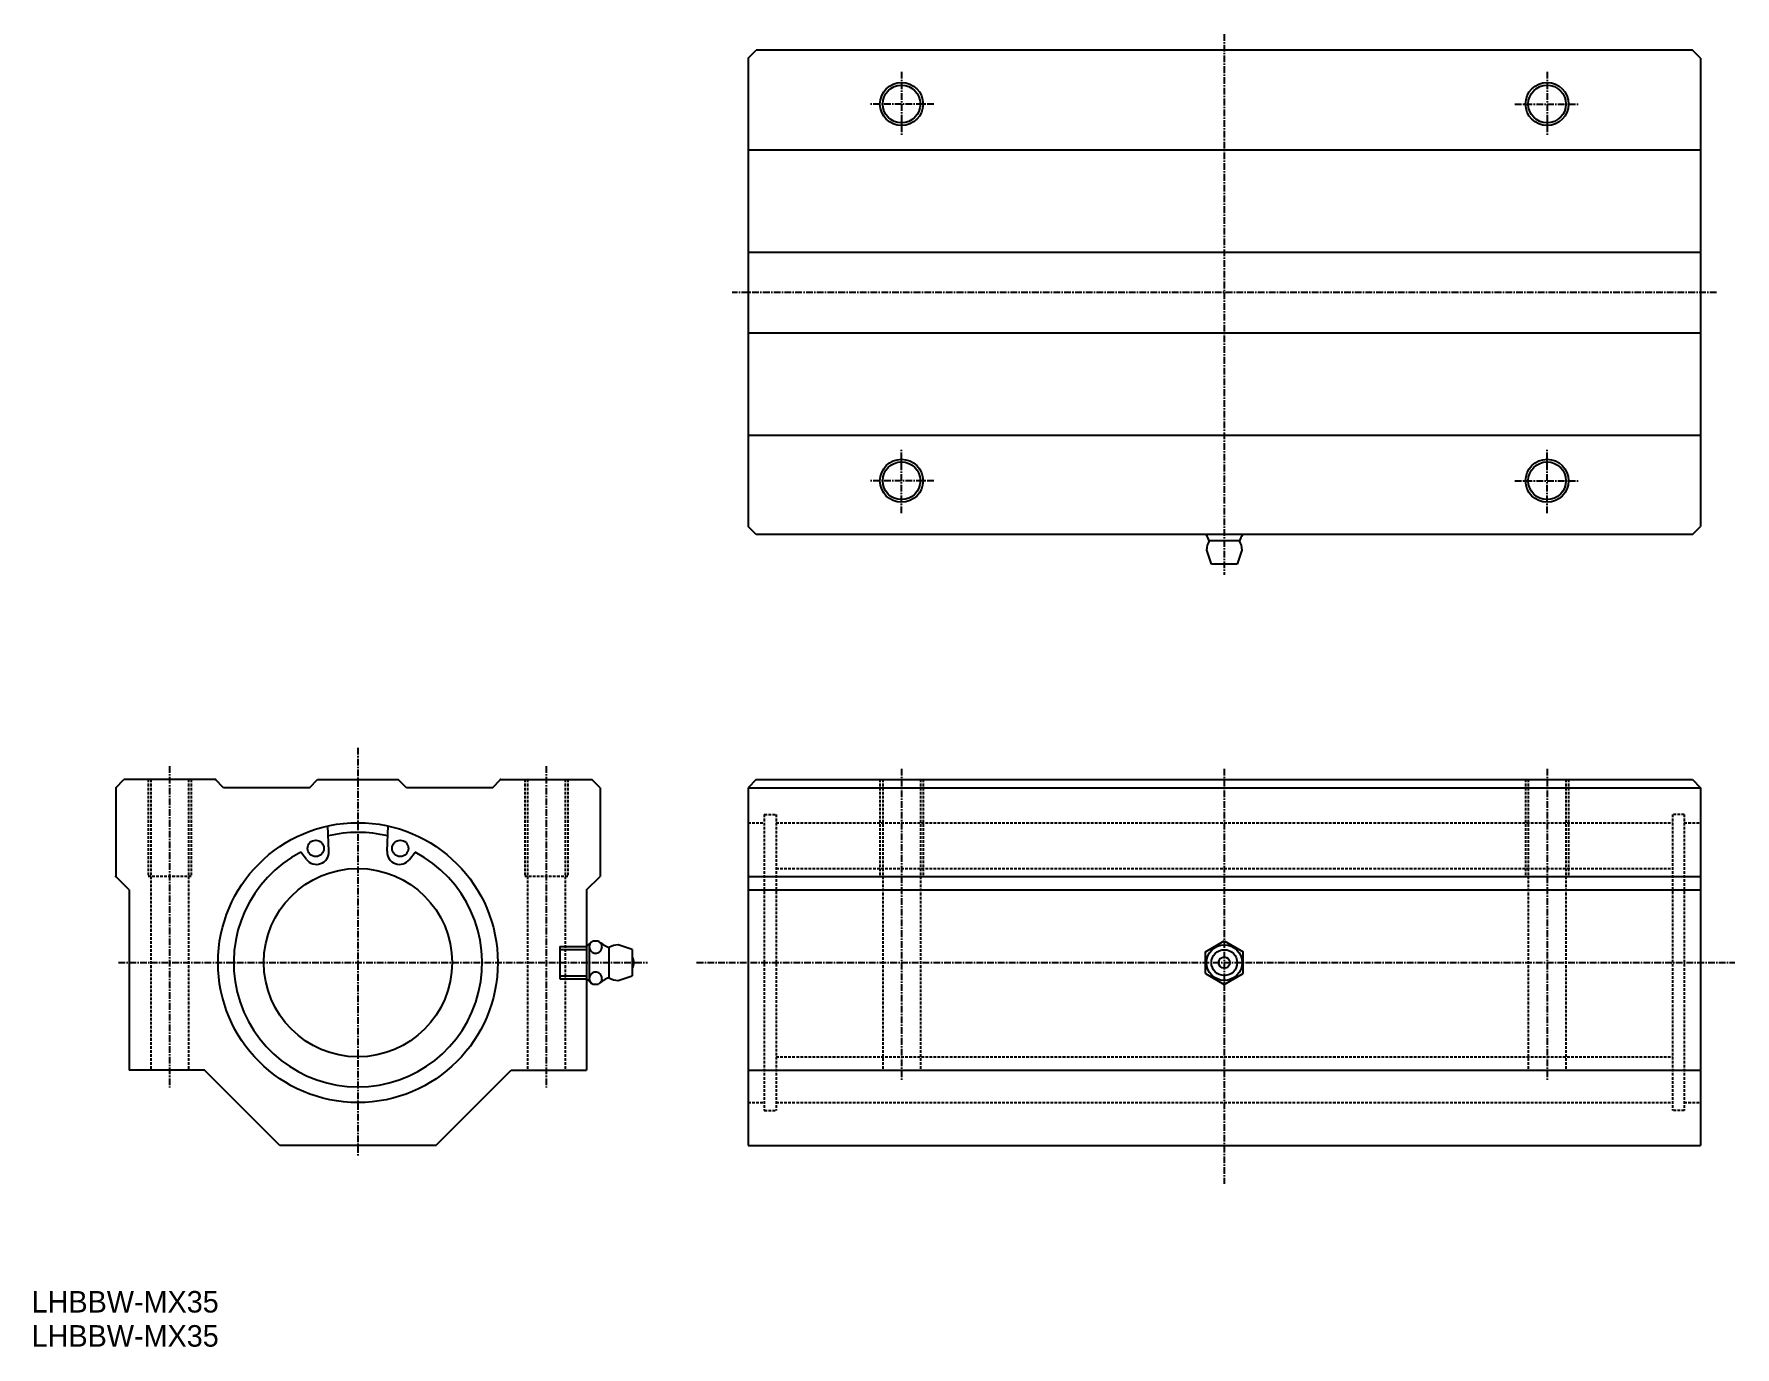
# Model space of a CAD drawing. Extents: x 1193 to 1509, y 133 to 377.
import ezdxf

# ---------------------------------------------------------------- set-up
doc = ezdxf.new("R2010")
doc.units = 0
doc.linetypes.add('CENTER', pattern=[2, 1.25, -0.25, 0.25, -0.25])
doc.linetypes.add('DASHED', pattern=[0.75, 0.5, -0.25])
doc.layers.get('0').update_dxf_attribs({"linetype": 'CONTINUOUS'})
doc.layers.add('CENTER', color=1, linetype='CENTER')

msp = doc.modelspace()

# ---------------------------------------------------------------- linework, layer by layer
at = {"color": 7, "linetype": 'CONTINUOUS'}
for p, q in [((1325.25, 372.65), (1326.75, 374.15)), ((1500.75, 374.15), (1326.75, 374.15)), ((1502.25, 372.65), (1500.75, 374.15)), ((1325.25, 372.65), (1325.25, 285.65)), ((1502.25, 372.65), (1502.25, 285.65)), ((1325.25, 355.65), (1502.25, 355.65)), ((1325.25, 336.65), (1502.25, 336.65)), ((1325.25, 321.65), (1502.25, 321.65)), ((1325.25, 302.65), (1502.25, 302.65)), ((1326.75, 284.15), (1325.25, 285.65)), ((1500.75, 284.15), (1502.25, 285.65)), ((1500.75, 284.15), (1326.75, 284.15)), ((1416.55, 283), (1410.95, 283)), ((1410.45, 281.25), (1411.32, 278.65)), ((1416.15, 278.65), (1411.35, 278.65)), ((1416.19, 278.65), (1417.05, 281.25)), ((1207.71, 237.13), (1209.21, 238.63)), ((1207.71, 237.13), (1207.71, 220.63)), ((1226.21, 238.63), (1209.21, 238.63)), ((1227.71, 237.13), (1226.21, 238.63)), ((1243.71, 237.13), (1227.71, 237.13)), ((1243.71, 237.13), (1245.21, 238.63)), ((1245.21, 238.63), (1260.21, 238.63)), ((1261.71, 237.13), (1260.21, 238.63)), ((1277.71, 237.13), (1261.71, 237.13)), ((1277.71, 237.13), (1279.21, 238.63)), ((1279.21, 238.63), (1296.21, 238.63)), ((1297.71, 237.13), (1296.21, 238.63)), ((1297.71, 237.13), (1297.71, 220.63)), ((1326.75, 238.63), (1325.25, 237.13)), ((1325.25, 237.13), (1325.25, 170.63)), ((1325.25, 237.13), (1502.25, 237.13)), ((1326.75, 238.63), (1500.75, 238.63)), ((1500.75, 238.63), (1502.25, 237.13)), ((1502.25, 237.13), (1502.25, 170.63)), ((1247.31, 225.32), (1247.1, 230.02)), ((1258.12, 225.32), (1258.32, 230.02)), ((1243.12, 223.79), (1242.09, 225.14)), ((1262.3, 223.79), (1263.33, 225.14)), ((1210.21, 218.13), (1207.71, 220.63)), ((1295.21, 218.13), (1297.71, 220.63)), ((1325.25, 220.63), (1502.25, 220.63)), ((1210.21, 218.13), (1210.21, 184.63)), ((1295.21, 218.13), (1295.21, 184.63)), ((1325.25, 218.13), (1502.25, 218.13)), ((1290.21, 207.63), (1290.21, 201.63)), ((1290.21, 207.63), (1295.21, 207.63)), ((1290.21, 207.09), (1295.21, 207.09)), ((1295.21, 207.63), (1296.1, 208.44)), ((1295.21, 207.63), (1295.21, 201.63)), ((1295.71, 207.56), (1295.71, 201.7)), ((1296.43, 208.66), (1297.41, 208.66)), ((1299.36, 207.43), (1299.36, 201.83)), ((1303.71, 207.06), (1301.11, 207.93)), ((1303.71, 207.06), (1303.71, 202.2)), ((1410.25, 206.65), (1413.75, 208.67)), ((1410.25, 202.61), (1410.25, 206.65)), ((1413.75, 208.67), (1417.25, 206.65)), ((1417.25, 202.61), (1417.25, 206.65)), ((1410.25, 202.61), (1413.75, 200.59)), ((1413.75, 200.59), (1417.25, 202.61)), ((1290.21, 202.17), (1295.21, 202.17)), ((1290.21, 201.63), (1295.21, 201.63)), ((1295.21, 201.63), (1296.1, 200.82)), ((1296.43, 200.6), (1297.41, 200.6)), ((1301.11, 201.33), (1303.71, 202.2)), ((1224.21, 184.63), (1210.21, 184.63)), ((1238.21, 170.63), (1224.21, 184.63)), ((1267.21, 170.63), (1281.21, 184.63)), ((1281.21, 184.63), (1295.21, 184.63)), ((1325.25, 184.63), (1502.25, 184.63)), ((1267.21, 170.63), (1238.21, 170.63)), ((1325.25, 170.63), (1502.25, 170.63))]:
    msp.add_line(p, q, dxfattribs=at)
at = {"color": 3, "linetype": 'DASHED'}
for p, q in [((1213.71, 238.63), (1213.71, 220.63)), ((1214.21, 238.63), (1214.21, 184.63)), ((1221.21, 238.63), (1221.21, 184.63)), ((1221.71, 238.63), (1221.71, 220.63)), ((1283.71, 238.63), (1283.71, 220.63)), ((1284.21, 238.63), (1284.21, 184.63)), ((1291.21, 238.63), (1291.21, 184.63)), ((1291.71, 238.63), (1291.71, 220.63)), ((1349.75, 238.63), (1349.75, 220.63)), ((1350.25, 238.63), (1350.25, 184.63)), ((1357.25, 238.63), (1357.25, 184.63)), ((1357.75, 238.63), (1357.75, 220.63)), ((1469.75, 238.63), (1469.75, 220.63)), ((1470.25, 238.63), (1470.25, 184.63)), ((1477.25, 238.63), (1477.25, 184.63)), ((1477.75, 238.63), (1477.75, 220.63)), ((1328.25, 232.13), (1328.25, 177.13)), ((1328.25, 232.13), (1330.45, 232.13)), ((1330.45, 232.13), (1330.45, 177.13)), ((1497.05, 232.13), (1497.05, 177.13)), ((1499.25, 232.13), (1497.05, 232.13)), ((1499.25, 232.13), (1499.25, 177.13)), ((1325.25, 230.63), (1328.25, 230.63)), ((1330.45, 230.63), (1497.05, 230.63)), ((1499.25, 230.63), (1502.25, 230.63)), ((1330.45, 222.13), (1497.05, 222.13)), ((1221.71, 220.63), (1213.71, 220.63)), ((1291.71, 220.63), (1283.71, 220.63)), ((1330.45, 187.13), (1497.05, 187.13)), ((1325.25, 178.63), (1328.25, 178.63)), ((1328.25, 177.13), (1330.45, 177.13)), ((1330.45, 178.63), (1497.05, 178.63)), ((1499.25, 177.13), (1497.05, 177.13)), ((1499.25, 178.63), (1502.25, 178.63))]:
    msp.add_line(p, q, dxfattribs=at)
at = {"color": 3, "linetype": 'CONTINUOUS'}
for centre in [(1353.75, 364.15), (1473.75, 364.15), (1353.75, 294.15), (1473.75, 294.15)]:
    msp.add_circle(centre, 4, dxfattribs=at)
at = {"color": 7, "linetype": 'CONTINUOUS'}
for centre, radius in [((1353.75, 364.15), 3.5), ((1473.75, 364.15), 3.5), ((1353.75, 294.15), 3.5), ((1473.75, 294.15), 3.5), ((1252.71, 204.63), 26), ((1244.86, 225.85), 1.52), ((1260.57, 225.85), 1.52), ((1252.71, 204.63), 17.5), ((1413.75, 204.63), 3.3), ((1413.75, 204.63), 2.4), ((1413.75, 204.63), 1.05)]:
    msp.add_circle(centre, radius, dxfattribs=at)
for centre, radius, start, end in [((1405.35, 280.85), 6, 20.9613, 33.3671), ((1413.75, 281.25), 3.3, 148.0472, 180), ((1422.16, 280.85), 6, 146.633, 159.0388), ((1413.75, 281.25), 3.3, 360, 31.9528), ((1252.71, 204.38), 24.44, 76.9236, 103.0764), ((1252.71, 204.63), 23.09, 117.3733, 62.6267), ((1244.97, 225.21), 2.33, 217.5057, 2.4933), ((1260.45, 225.21), 2.33, 177.5067, 322.4943), ((1296.9, 207.56), 1.19, 112.9586, 0), ((1301.51, 213.03), 6, 226.8336, 249.0386), ((1296.9, 207.56), 1.19, 0, 37.5509), ((1301.11, 204.63), 3.3, 90, 121.9528), ((1302.19, 204.63), 1.82, 326.6015, 33.3985), ((1296.9, 201.7), 1.19, 359.9999, 247.0413), ((1301.51, 196.23), 6, 110.9613, 132.9025), ((1296.9, 201.7), 1.19, 322.449, 359.9999), ((1301.11, 204.63), 3.3, 238.0472, 270)]:
    msp.add_arc(centre, radius, start, end, dxfattribs=at)
for p in [(1226.21, 238.63), (1279.21, 238.63)]:
    msp.add_point(p, dxfattribs=at)
at = {"color": 13}
msp.add_point((1207.71, 220.63), dxfattribs=at)
at = {"layer": 'CENTER', "color": 1, "linetype": 'CENTER'}
for p, q in [((1413.75, 377.15), (1413.75, 276.65)), ((1353.75, 370.15), (1353.75, 358.15)), ((1473.75, 370.15), (1473.75, 358.15)), ((1359.75, 364.15), (1347.75, 364.15)), ((1467.75, 364.15), (1479.75, 364.15)), ((1505.25, 329.15), (1322.25, 329.15)), ((1353.75, 288.15), (1353.75, 300.15)), ((1473.75, 288.15), (1473.75, 300.15)), ((1359.75, 294.15), (1347.75, 294.15)), ((1467.75, 294.15), (1479.75, 294.15)), ((1252.71, 244.52), (1252.71, 168.63)), ((1217.71, 241.13), (1217.71, 181.46)), ((1287.71, 241.13), (1287.71, 181.46)), ((1353.75, 240.63), (1353.75, 182.63)), ((1413.75, 240.63), (1413.75, 163.56)), ((1473.75, 240.63), (1473.75, 182.63)), ((1208.21, 204.63), (1306.54, 204.63)), ((1315.67, 204.63), (1508.67, 204.63))]:
    msp.add_line(p, q, dxfattribs=at)

# ---------------------------------------------------------------- texts
at = {"color": 7, "linetype": 'CONTINUOUS'}
for p in [(1192.06, 139.62), (1192.06, 133.28)]:
    msp.add_text('LHBBW-MX35', height=4, dxfattribs=at).set_placement(p)

doc.saveas('drawing.dxf')
